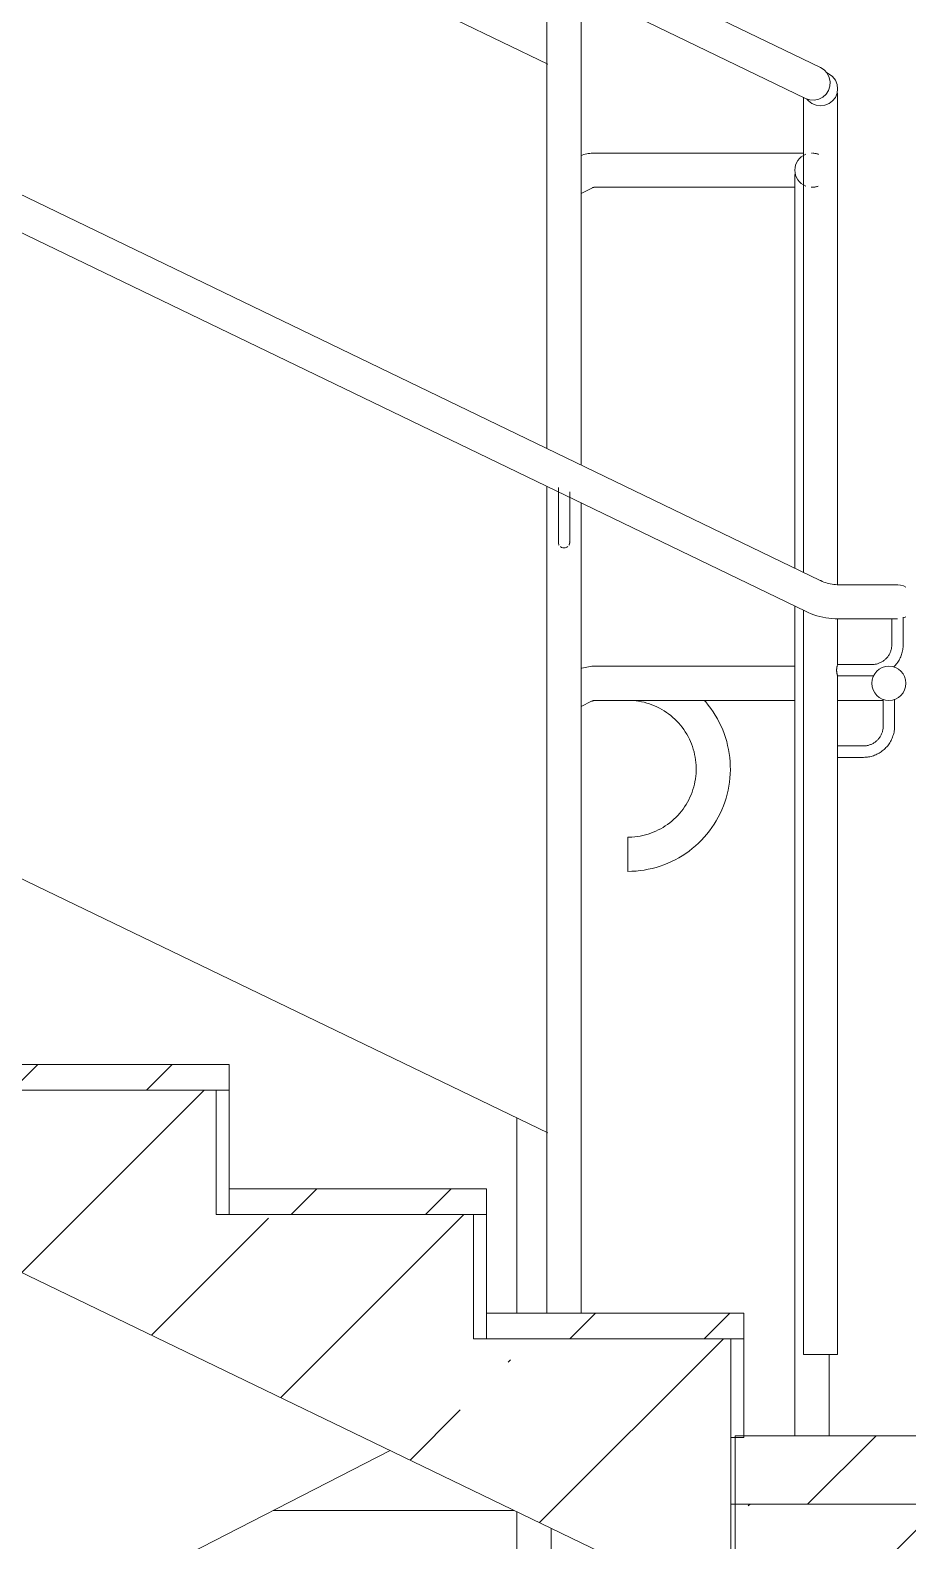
# Model space of a CAD drawing. Header units: millimetres. Extents: x -515342 to 330399, y -224905 to 507333.
# Drawn here: x 249876 to 250902, y 94616 to 96382 of the extents above; entities that cross this region are included whole.
import ezdxf

# ---------------------------------------------------------------- set-up
doc = ezdxf.new("R2010")
doc.units = ezdxf.units.MM
doc.layers.get('0').update_dxf_attribs({"lineweight": 0})
for name, color, linetype, lineweight in [('Лестницы', 7, 'Continuous', 0), ('Ограждение', 7, 'Continuous', 0), ('Перекрытие', 7, 'Continuous', 0)]:
    doc.layers.add(name, color=color, linetype=linetype, lineweight=lineweight)
pattern_1 = [(45, (255037.12, 95610.5), (-224.506, 224.506), []), (45, (255261.63, 95610.5), (-224.506, 224.506), [396.875, -79.375, 3.353, -76.022])]
pattern_2 = [(45, (255037.12, 95610.5), (-235.732, 235.732), []), (45, (255194.28, 95610.5), (-235.732, 235.732), [])]

# ---------------------------------------------------------------- blocks, each defined once
blk = doc.blocks.new('Ограждение - АР_Ограждение_Балясина_D40_900 для 1500-10120781-О_АР_П_Разрез 2-2')
at = {"layer": 'Ограждение'}
for p, q in [((-10914.8, 6850.7), (-10914.8, 7078.9)), ((-10914.8, 6555.4), (-10914.8, 6618.6)), ((-10874.8, 6599.3), (-10874.8, 6555.4))]:
    blk.add_line(p, q, dxfattribs=at)
blk = doc.blocks.new('Ограждение - Для шага 900-10116715-О_АР_П_Разрез 2-2')
at = {"layer": 'Ограждение'}
h = blk.add_hatch(dxfattribs=at)
h.set_pattern_fill('FP_54', color=256, style=0, pattern_type=2)
h.set_pattern_definition([(123.69, (-5255.8, 6334.5), (-2598.61, 3008.927), [641.07, -5769.6]), (123.69, (-5220.23, 6441.2), (-2598.61, 3008.927), [384.64, -6026.03]), (123.69, (-5433.6, 6441.2), (-2598.61, 3008.927), [384.64, -6026.03])])
h.paths.add_polyline_path([(-11775.8, 6324.4), (-11063.1, 6690.2), (-11775.8, 7033.4), (-11775.8, 6342.6)])
h.paths.add_polyline_path([(-10950.3, 6850.7), (-10913.8, 6850.7), (-10913.8, 7078.4), (-11739.6, 7477.1), (-11739.6, 7286.7), (-11552.3, 7286.7), (-11552.3, 7141.3), (-11251.3, 7141.3), (-11251.3, 6996), (-10950.3, 6996), (-10950.3, 6966)])
blk.add_line((-11063.1, 6690.2), (-11774.9, 6324.8), dxfattribs=at)
blk = doc.blocks.new('Ограждение - АР_Ограждение_Балясина_D40_900 для 1500-V306-О_АР_П_Разрез 2-2')
at = {"layer": 'Ограждение'}
for p, q in [((-10589.6, 7721.8), (-10589.6, 8182.3)), ((-10588.9, 8182.3), (-10589.6, 8182.3)), ((-10589.6, 6707.3), (-10589.6, 7677.4)), ((-10486.2, 7537.3), (-10486.2, 7568.6)), ((-10472.9, 7568.6), (-10472.9, 7537.3)), ((-10539.7, 7514), (-10509.6, 7514)), ((-10509.6, 7500.6), (-10539.8, 7500.6)), ((-10549.6, 6802.5), (-10549.6, 6707.3))]:
    blk.add_line(p, q, dxfattribs=at)
at = {"layer": 'Ограждение', "flags": 128}
for points in [[(-10472.9, 7537.3), (-10472.9, 7535.8), (-10473, 7534.4), (-10473.2, 7532.9), (-10473.4, 7531.5), (-10473.6, 7530), (-10473.9, 7528.6), (-10474.3, 7527.2), (-10474.8, 7525.8), (-10475.2, 7524.4), (-10475.8, 7523), (-10476.4, 7521.7), (-10477, 7520.4), (-10477.7, 7519.1), (-10478.5, 7517.8), (-10479.3, 7516.6), (-10480.2, 7515.4), (-10481, 7514.2), (-10482, 7513.1), (-10483, 7512), (-10484, 7511), (-10485.1, 7510), (-10486.2, 7509), (-10487.3, 7508.1), (-10488.5, 7507.3), (-10489.7, 7506.4), (-10491, 7505.7), (-10492.3, 7505), (-10493.6, 7504.3), (-10494.9, 7503.7), (-10496.3, 7503.1), (-10497.7, 7502.6), (-10499, 7502.2), (-10500.5, 7501.8), (-10501.9, 7501.4), (-10503.3, 7501.2), (-10504.8, 7500.9), (-10506.2, 7500.8), (-10507.7, 7500.7), (-10509.2, 7500.6), (-10509.6, 7500.6)], [(-10509.6, 7514), (-10508.6, 7514), (-10507.7, 7514), (-10506.8, 7514.1), (-10505.8, 7514.3), (-10504.9, 7514.4), (-10504, 7514.6), (-10503.1, 7514.9), (-10502.2, 7515.1), (-10501.3, 7515.5), (-10500.5, 7515.8), (-10499.6, 7516.2), (-10498.8, 7516.6), (-10498, 7517), (-10497.2, 7517.5), (-10496.4, 7518), (-10495.6, 7518.6), (-10494.9, 7519.2), (-10494.2, 7519.8), (-10493.5, 7520.4), (-10492.8, 7521), (-10492.2, 7521.7), (-10491.6, 7522.4), (-10491, 7523.2), (-10490.4, 7523.9), (-10489.9, 7524.7), (-10489.4, 7525.5), (-10489, 7526.3), (-10488.6, 7527.1), (-10488.2, 7528), (-10487.8, 7528.8), (-10487.5, 7529.7), (-10487.2, 7530.6), (-10487, 7531.5), (-10486.7, 7532.4), (-10486.6, 7533.3), (-10486.4, 7534.3), (-10486.3, 7535.2), (-10486.3, 7536.1), (-10486.2, 7537), (-10486.2, 7537.3)]]:
    blk.add_lwpolyline(points, dxfattribs=at)
blk = doc.blocks.new('Ограждение - Ограждение-10116339-О_АР_П_Разрез 2-2')
for name in ['Ограждение - АР_Ограждение_Балясина_D40_900 для 1500-V306-О_АР_П_Разрез 2-2', 'Ограждение - Для шага 900-10116715-О_АР_П_Разрез 2-2', 'Ограждение - АР_Ограждение_Балясина_D40_900 для 1500-10120781-О_АР_П_Разрез 2-2']:
    blk.add_blockref(name, (0, 0))
blk = doc.blocks.new('Тип верхнего поручня - Верхний поручень_Внутренний_-10116600-О_АР_П_Разрез 2-2')
at = {"layer": 'Ограждение'}
for p, q in [((-10614.6, 8207.3), (-10824.1, 8207.3)), ((-10839.7, 8159.9), (-10826.4, 8166.7)), ((-10824.1, 8167.3), (-10614.6, 8167.3))]:
    blk.add_line(p, q, dxfattribs=at)
at = {"layer": 'Ограждение', "flags": 128}
for points in [[(-10824.1, 8207.3), (-10825.9, 8207.3), (-10827.7, 8207.2), (-10829.5, 8207), (-10831.3, 8206.7), (-10833.1, 8206.4), (-10834.8, 8206), (-10836.6, 8205.5), (-10838.3, 8205), (-10839.7, 8204.5)], [(-10614.6, 8207.3), (-10612.8, 8207.3), (-10611, 8207.3), (-10609.2, 8207.3), (-10607.4, 8207.3), (-10605.6, 8207.3), (-10603.9, 8207.3), (-10602.1, 8207.3), (-10600.4, 8207.3), (-10598.7, 8207.3), (-10597, 8207.3), (-10595.4, 8207.3), (-10593.8, 8207.3), (-10592.2, 8207.3), (-10590.7, 8207.3), (-10589.2, 8207.3), (-10587.7, 8207.3), (-10586.3, 8207.3), (-10584.9, 8207.3), (-10583.6, 8207.3), (-10582.3, 8207.3), (-10581.1, 8207.3), (-10579.9, 8207.3)], [(-10570.2, 8207.3), (-10569.9, 8207.3), (-10569.7, 8207.3), (-10569.6, 8207.3), (-10569.6, 8207.3)], [(-10568.8, 8207.3), (-10568, 8207.2), (-10567.2, 8207.2), (-10566.4, 8207), (-10565.6, 8206.9), (-10564.8, 8206.7), (-10564, 8206.5), (-10563.3, 8206.3), (-10562.5, 8206), (-10561.8, 8205.7)], [(-10826.4, 8166.7), (-10826.2, 8166.8), (-10826.1, 8166.9), (-10825.9, 8167), (-10825.7, 8167), (-10825.5, 8167.1), (-10825.3, 8167.2), (-10825.1, 8167.2), (-10824.9, 8167.2), (-10824.7, 8167.3), (-10824.5, 8167.3), (-10824.3, 8167.3), (-10824.1, 8167.3)], [(-10590.2, 8167.3), (-10591.8, 8167.3), (-10593.4, 8167.3), (-10595, 8167.3), (-10596.6, 8167.3), (-10598.3, 8167.3), (-10599.9, 8167.3), (-10601.7, 8167.3), (-10603.4, 8167.3), (-10605.1, 8167.3), (-10606.9, 8167.3), (-10608.7, 8167.3), (-10610.5, 8167.3), (-10612.3, 8167.3), (-10614.1, 8167.3), (-10614.6, 8167.3)], [(-10569.6, 8167.3), (-10569.7, 8167.3), (-10569.9, 8167.3), (-10570.1, 8167.3), (-10570.5, 8167.3)], [(-10562.3, 8168.7), (-10563.1, 8168.4), (-10563.8, 8168.1), (-10564.6, 8167.9), (-10565.4, 8167.7), (-10566.2, 8167.6), (-10567, 8167.5), (-10567.7, 8167.4), (-10568.5, 8167.3), (-10569.3, 8167.3)]]:
    blk.add_lwpolyline(points, dxfattribs=at)
at = {"layer": 'Ограждение'}
for start, end in [(111.4936, 180), (180, 248.5064)]:
    blk.add_arc((-10569.6, 8187.3), 20, start, end, dxfattribs=at)
blk = doc.blocks.new('Тип перил - Перила_Внутренний_-10116613-О_АР_П_Разрез 2-2')
at = {"layer": 'Ограждение'}
for p, q in [((-10589.6, 7607.3), (-10822.9, 7607.3)), ((-10839.6, 7560), (-10827.5, 7566.2)), ((-10822.9, 7567.3), (-10589.6, 7567.3)), ((-10539.7, 7567.3), (-10529.6, 7567.3))]:
    blk.add_line(p, q, dxfattribs=at)
at = {"layer": 'Ограждение', "flags": 128}
for points in [[(-10822.9, 7607.3), (-10824.9, 7607.3), (-10826.9, 7607.1), (-10828.9, 7606.9), (-10830.9, 7606.7), (-10832.9, 7606.3), (-10834.8, 7605.9), (-10836.7, 7605.3), (-10838.7, 7604.8)], [(-10827.5, 7566.2), (-10827.1, 7566.4), (-10826.8, 7566.5), (-10826.4, 7566.7), (-10826, 7566.8), (-10825.6, 7566.9), (-10825.3, 7567), (-10824.9, 7567.1), (-10824.5, 7567.2), (-10824.1, 7567.2), (-10823.7, 7567.3), (-10823.3, 7567.3), (-10822.9, 7567.3)], [(-10486.2, 7567.3), (-10487.2, 7567.3), (-10488.3, 7567.3), (-10489.5, 7567.3), (-10490.7, 7567.3), (-10492, 7567.3), (-10493.3, 7567.3), (-10494.7, 7567.3), (-10496.2, 7567.3), (-10497.7, 7567.3), (-10499.3, 7567.3), (-10500.9, 7567.3), (-10502.5, 7567.3), (-10504.2, 7567.3), (-10506, 7567.3), (-10507.8, 7567.3), (-10509.6, 7567.3), (-10511.4, 7567.3), (-10513.3, 7567.3), (-10515.2, 7567.3), (-10517.2, 7567.3), (-10519.1, 7567.3), (-10521.1, 7567.3), (-10523, 7567.3), (-10525, 7567.3), (-10527, 7567.3), (-10529, 7567.3), (-10529.6, 7567.3)]]:
    blk.add_lwpolyline(points, dxfattribs=at)
at = {"layer": 'Ограждение'}
for start, end in [(0, 180), (180, 0)]:
    blk.add_arc((-10479.6, 7587.3), 20, start, end, dxfattribs=at)
blk = doc.blocks.new('Ограждение - Для шага 900-V309-О_АР_П_Разрез 2-2')
at = {"layer": 'Ограждение'}
for p, q in [((-11740.6, 8727.6), (-10878.5, 8311.4)), ((-10878.5, 7061.4), (-11740.6, 7477.6))]:
    blk.add_line(p, q, dxfattribs=at)
blk = doc.blocks.new('Ограждение - АР_Ограждение_Балясина_D40_900 для 1500-10124903-О_АР_П_Разрез 2-2')
at = {"layer": 'Ограждение'}
for p, q in [((-10879.6, 7861.8), (-10879.6, 8427.2)), ((-10859.6, 8427.2), (-10864.7, 8427.2)), ((-10857.8, 8427.2), (-10859.6, 8427.2)), ((-10839.6, 8427.2), (-10839.6, 7842.5)), ((-10879.6, 6850.7), (-10879.6, 7817.5)), ((-10866.2, 7782.2), (-10866.2, 7816.3)), ((-10852.9, 7811.1), (-10852.9, 7782.2)), ((-10839.6, 7798.2), (-10839.6, 6850.7))]:
    blk.add_line(p, q, dxfattribs=at)
at = {"layer": 'Ограждение', "flags": 128}
for points in [[(-10866.2, 7752.2), (-10866.2, 7752.2), (-10866.2, 7752.3), (-10866.2, 7752.4), (-10866.2, 7752.6), (-10866.2, 7752.8), (-10866.2, 7753), (-10866.2, 7753.4), (-10866.2, 7753.7), (-10866.2, 7754.1), (-10866.2, 7754.6), (-10866.2, 7755), (-10866.2, 7755.6), (-10866.2, 7756.2), (-10866.2, 7756.8), (-10866.2, 7757.4), (-10866.2, 7758.1), (-10866.2, 7758.9), (-10866.2, 7759.6), (-10866.2, 7760.4), (-10866.2, 7761.3), (-10866.2, 7762.2), (-10866.2, 7763.1), (-10866.2, 7764), (-10866.2, 7765), (-10866.2, 7766), (-10866.2, 7767), (-10866.2, 7768), (-10866.2, 7769.1), (-10866.2, 7770.2), (-10866.2, 7771.3), (-10866.2, 7772.4), (-10866.2, 7773.6), (-10866.2, 7774.7), (-10866.2, 7775.9), (-10866.2, 7777.1), (-10866.2, 7778.3), (-10866.2, 7779.5), (-10866.2, 7780.7), (-10866.2, 7781.9), (-10866.2, 7782.2)], [(-10852.9, 7782.2), (-10852.9, 7781), (-10852.9, 7779.8), (-10852.9, 7778.6), (-10852.9, 7777.4), (-10852.9, 7776.2), (-10852.9, 7775.1), (-10852.9, 7773.9), (-10852.9, 7772.8), (-10852.9, 7771.6), (-10852.9, 7770.5), (-10852.9, 7769.4), (-10852.9, 7768.3), (-10852.9, 7767.3), (-10852.9, 7766.3), (-10852.9, 7765.3), (-10852.9, 7764.3), (-10852.9, 7763.3), (-10852.9, 7762.4), (-10852.9, 7761.5), (-10852.9, 7760.7), (-10852.9, 7759.9), (-10852.9, 7759.1), (-10852.9, 7758.3), (-10852.9, 7757.6), (-10852.9, 7756.9), (-10852.9, 7756.3), (-10852.9, 7755.7), (-10852.9, 7755.2), (-10852.9, 7754.7), (-10852.9, 7754.2), (-10852.9, 7753.8), (-10852.9, 7753.4), (-10852.9, 7753.1), (-10852.9, 7752.9), (-10852.9, 7752.6), (-10852.9, 7752.4), (-10852.9, 7752.3), (-10852.9, 7752.2), (-10852.9, 7752.2)]]:
    blk.add_lwpolyline(points, dxfattribs=at)
at = {"layer": 'Ограждение'}
for points, knots in [([(-10866.1, 7753.4), (-10866.2, 7753.1), (-10866.2, 7752.6), (-10866.2, 7751.9), (-10866.2, 7751.2), (-10866, 7750.2), (-10865.7, 7749.4), (-10865.4, 7748.9), (-10865.3, 7748.8)], [0.4444444, 0.4444444, 0.4444444, 0.4444444, 0.4791667, 0.5138889, 0.5486111, 0.5833333, 0.6527778, 0.6666667, 0.6666667, 0.6666667, 0.6666667]), ([(-10863.9, 7747.1), (-10863.8, 7747), (-10863.3, 7746.7), (-10862, 7745.8), (-10860.6, 7745.5), (-10859.6, 7745.5)], [0.7777778, 0.7777778, 0.7777778, 0.7777778, 0.7916667, 0.8611111, 1, 1, 1, 1]), ([(-10853.8, 7748.8), (-10853.6, 7749.2), (-10853.3, 7749.9), (-10853, 7750.9), (-10852.9, 7751.7), (-10852.9, 7752.5), (-10852.9, 7753), (-10853, 7753.2)], [0.3333333, 0.3333333, 0.3333333, 0.3333333, 0.3888889, 0.4444444, 0.4791667, 0.5138889, 0.5486111, 0.5486111, 0.5486111, 0.5486111])]:
    blk.add_open_spline(points, degree=3, knots=knots, dxfattribs=at)
blk.add_open_spline([(-10859.6, 7745.5), (-10858.8, 7745.5), (-10857.2, 7745.8), (-10855.9, 7746.6), (-10855.3, 7747.1)], degree=3, dxfattribs=at)
blk = doc.blocks.new('Ограждение - АР_Ограждение_Балясина_D40_900 для 1500-V311-О_АР_П_Разрез 2-2')
at = {"layer": 'Ограждение'}
for p, q in [((-10579.6, 7717), (-10579.6, 8272.6)), ((-10539.6, 8277.5), (-10540.2, 8277.5)), ((-10539.6, 8277.5), (-10539.6, 7702.7)), ((-10579.6, 6802.5), (-10579.6, 7672.6)), ((-10539.6, 7662.7), (-10539.6, 7609.2)), ((-10476.2, 7632.5), (-10476.2, 7662.8)), ((-10462.9, 7664.5), (-10462.9, 7632.5)), ((-10539.6, 7609.2), (-10499.6, 7609.2)), ((-10539.6, 7595.8), (-10539.6, 6802.5)), ((-10499.6, 7595.8), (-10539.6, 7595.8)), ((-10539.6, 6802.5), (-10579.6, 6802.5))]:
    blk.add_line(p, q, dxfattribs=at)
at = {"layer": 'Ограждение', "flags": 128}
for points in [[(-10499.6, 7609.2), (-10498.6, 7609.2), (-10497.7, 7609.3), (-10496.8, 7609.3), (-10495.8, 7609.5), (-10494.9, 7609.6), (-10494, 7609.8), (-10493.1, 7610.1), (-10492.2, 7610.4), (-10491.3, 7610.7), (-10490.5, 7611), (-10489.6, 7611.4), (-10488.8, 7611.8), (-10488, 7612.3), (-10487.2, 7612.7), (-10486.4, 7613.3), (-10485.6, 7613.8), (-10484.9, 7614.4), (-10484.2, 7615), (-10483.5, 7615.6), (-10482.8, 7616.3), (-10482.2, 7616.9), (-10481.6, 7617.6), (-10481, 7618.4), (-10480.4, 7619.1), (-10479.9, 7619.9), (-10479.4, 7620.7), (-10479, 7621.5), (-10478.6, 7622.3), (-10478.2, 7623.2), (-10477.8, 7624.1), (-10477.5, 7624.9), (-10477.2, 7625.8), (-10477, 7626.7), (-10476.7, 7627.6), (-10476.6, 7628.5), (-10476.4, 7629.5), (-10476.3, 7630.4), (-10476.3, 7631.3), (-10476.2, 7632.3), (-10476.2, 7632.5)], [(-10462.9, 7632.5), (-10462.9, 7631), (-10463, 7629.6), (-10463.2, 7628.1), (-10463.4, 7626.7), (-10463.6, 7625.2), (-10463.9, 7623.8), (-10464.3, 7622.4), (-10464.8, 7621), (-10465.2, 7619.6), (-10465.8, 7618.2), (-10466.4, 7616.9), (-10467, 7615.6), (-10467.7, 7614.3), (-10468.5, 7613), (-10469.3, 7611.8), (-10470.2, 7610.6), (-10471, 7609.5), (-10472, 7608.3), (-10473, 7607.3), (-10474, 7606.2)], [(-10497.7, 7595.9), (-10499.2, 7595.8), (-10499.6, 7595.8)]]:
    blk.add_lwpolyline(points, dxfattribs=at)
at = {"layer": 'Ограждение'}
blk.add_open_spline([(-10539.6, 7609.2), (-10539.6, 7609.2), (-10539.7, 7608.9), (-10540, 7607.9), (-10540.2, 7606.8), (-10540.4, 7605.9), (-10540.6, 7604.8), (-10540.7, 7603.8), (-10540.7, 7603), (-10540.7, 7602.2), (-10540.7, 7601.5), (-10540.6, 7600.5), (-10540.5, 7599.4), (-10540.2, 7598.2), (-10540, 7597.2), (-10539.7, 7596.2), (-10539.6, 7595.9), (-10539.6, 7595.8)], degree=3, knots=[0, 0, 0, 0, 0.111111, 0.222222, 0.277778, 0.333333, 0.388889, 0.444444, 0.479167, 0.513889, 0.548611, 0.583333, 0.652778, 0.722222, 0.791667, 0.861111, 1, 1, 1, 1], dxfattribs=at)
blk = doc.blocks.new('Ограждение - Ограждение-10119502-О_АР_П_Разрез 2-2')
for name in ['Ограждение - Для шага 900-V309-О_АР_П_Разрез 2-2', 'Ограждение - АР_Ограждение_Балясина_D40_900 для 1500-10124903-О_АР_П_Разрез 2-2', 'Ограждение - АР_Ограждение_Балясина_D40_900 для 1500-V311-О_АР_П_Разрез 2-2']:
    blk.add_blockref(name, (0, 0))
blk = doc.blocks.new('Тип верхнего поручня - Верхний поручень_Внутренний_-10119506-О_АР_П_Разрез 2-2')
at = {"layer": 'Ограждение'}
for p, q in [((-10559.6, 8307.3), (-13650, 9799.5)), ((-13667.4, 9763.5), (-10577, 8271.3))]:
    blk.add_line(p, q, dxfattribs=at)
at = {"layer": 'Ограждение', "flags": 128}
for points in [[(-10559.6, 8307.3), (-10555.2, 8304.5), (-10551.7, 8300.6), (-10549.4, 8295.9), (-10548.3, 8290.8), (-10548.6, 8285.6), (-10550.2, 8280.6)], [(-10539.6, 8282.5), (-10540.2, 8287.7), (-10542.2, 8292.5), (-10545.4, 8296.7), (-10549.6, 8299.8), (-10551.9, 8301)], [(-10550.2, 8280.6), (-10553.1, 8276.3), (-10557, 8272.8), (-10561.7, 8270.4), (-10566.8, 8269.4), (-10572, 8269.7), (-10577, 8271.3)], [(-10575.5, 8270.4), (-10573.7, 8268.4), (-10569.6, 8265.2), (-10564.7, 8263.2), (-10559.6, 8262.5), (-10554.4, 8263.2), (-10549.6, 8265.2), (-10545.4, 8268.4), (-10542.2, 8272.5), (-10540.2, 8277.3), (-10539.6, 8282.5)]]:
    blk.add_lwpolyline(points, dxfattribs=at)
blk = doc.blocks.new('Тип перил - Перила_Внутренний_-10119516-О_АР_П_Разрез 2-2')
at = {"layer": 'Ограждение'}
for p, q in [((-10559.9, 7707.5), (-13649, 9199)), ((-13666.4, 9163), (-10577.3, 7671.5)), ((-10519.6, 7702.5), (-10538.1, 7702.5)), ((-10538.1, 7662.5), (-10519.6, 7662.5))]:
    blk.add_line(p, q, dxfattribs=at)
at = {"layer": 'Ограждение', "flags": 128}
for points in [[(-10538.1, 7702.5), (-10540.1, 7702.6), (-10542.1, 7702.7), (-10544.1, 7702.9), (-10546.1, 7703.1), (-10548.1, 7703.5), (-10550, 7703.9), (-10551.9, 7704.5), (-10553.9, 7705), (-10555.7, 7705.7), (-10557.6, 7706.5), (-10559.4, 7707.3), (-10559.9, 7707.5)], [(-10469.6, 7702.5), (-10469.6, 7702.5), (-10469.7, 7702.5), (-10469.9, 7702.5), (-10470.2, 7702.5), (-10470.6, 7702.5), (-10471, 7702.5), (-10471.5, 7702.5), (-10472.1, 7702.5), (-10472.8, 7702.5), (-10473.5, 7702.5), (-10474.3, 7702.5), (-10475.2, 7702.5), (-10476.2, 7702.5), (-10477.2, 7702.5), (-10478.3, 7702.5), (-10479.5, 7702.5), (-10480.7, 7702.5), (-10482, 7702.5), (-10483.3, 7702.5), (-10484.7, 7702.5), (-10486.2, 7702.5), (-10487.7, 7702.5), (-10489.3, 7702.5), (-10490.9, 7702.5), (-10492.5, 7702.5), (-10494.2, 7702.5), (-10496, 7702.5), (-10497.8, 7702.5), (-10499.6, 7702.5), (-10501.4, 7702.5), (-10503.3, 7702.5), (-10505.2, 7702.5), (-10507.2, 7702.5), (-10509.1, 7702.5), (-10511.1, 7702.5), (-10513, 7702.5), (-10515, 7702.5), (-10517, 7702.5), (-10519, 7702.5), (-10519.6, 7702.5)], [(-10577.3, 7671.5), (-10574, 7670), (-10570.7, 7668.6), (-10567.3, 7667.4), (-10563.8, 7666.3), (-10560.4, 7665.3), (-10556.9, 7664.5), (-10553.3, 7663.8), (-10549.8, 7663.3), (-10546.2, 7662.9), (-10542.6, 7662.6), (-10539, 7662.5), (-10538.1, 7662.5)], [(-10519.6, 7662.5), (-10517.6, 7662.5), (-10515.6, 7662.5), (-10513.6, 7662.5), (-10511.6, 7662.5), (-10509.6, 7662.5), (-10507.7, 7662.5), (-10505.7, 7662.5), (-10503.8, 7662.5), (-10501.9, 7662.5), (-10500.1, 7662.5), (-10498.3, 7662.5), (-10496.5, 7662.5), (-10494.7, 7662.5), (-10493, 7662.5), (-10491.3, 7662.5), (-10489.7, 7662.5), (-10488.1, 7662.5), (-10486.6, 7662.5), (-10485.1, 7662.5), (-10483.7, 7662.5), (-10482.3, 7662.5), (-10481, 7662.5), (-10479.8, 7662.5), (-10478.6, 7662.5), (-10477.5, 7662.5), (-10476.4, 7662.5), (-10475.5, 7662.5), (-10474.6, 7662.5), (-10473.7, 7662.5), (-10473, 7662.5), (-10472.3, 7662.5), (-10471.7, 7662.5), (-10471.1, 7662.5), (-10470.7, 7662.5), (-10470.3, 7662.5), (-10470, 7662.5), (-10469.8, 7662.5), (-10469.6, 7662.5), (-10469.6, 7662.5), (-10469.6, 7662.5)]]:
    blk.add_lwpolyline(points, dxfattribs=at)
at = {"layer": 'Ограждение'}
for start, end in [(60, 98.9194), (288.2891, 300)]:
    blk.add_arc((-10469.6, 7682.5), 20, start, end, dxfattribs=at)
blk = doc.blocks.new('Ограждение - АР_Ограждение_Ограничение_Дуга D40_расстояние между поручнями 200-V316-О_АР_П_Разрез 2-2')
at = {"layer": 'Ограждение'}
blk.add_line((-10785, 7367.3), (-10785, 7407.3), dxfattribs=at)
at = {"layer": 'Ограждение', "flags": 128}
for points in [[(-10785, 7367.3), (-10780.2, 7367.4), (-10775.4, 7367.7), (-10770.6, 7368.2), (-10765.9, 7368.8), (-10761.2, 7369.7), (-10756.5, 7370.7), (-10751.9, 7372), (-10747.3, 7373.4), (-10742.7, 7375), (-10738.3, 7376.8), (-10733.9, 7378.7), (-10729.6, 7380.9), (-10725.4, 7383.2), (-10721.3, 7385.6), (-10717.3, 7388.3), (-10713.3, 7391), (-10709.6, 7394), (-10705.9, 7397.1), (-10702.3, 7400.3), (-10698.9, 7403.7), (-10695.7, 7407.2), (-10692.5, 7410.8), (-10689.5, 7414.6), (-10686.7, 7418.5), (-10684, 7422.5), (-10681.5, 7426.5), (-10679.2, 7430.7), (-10677, 7435), (-10675, 7439.4), (-10673.2, 7443.8), (-10671.5, 7448.3), (-10670.1, 7452.9), (-10668.8, 7457.5), (-10667.7, 7462.2), (-10666.8, 7466.9), (-10666, 7471.6), (-10665.5, 7476.4), (-10665.2, 7481.2), (-10665, 7486), (-10665.1, 7490.8), (-10665.3, 7495.6), (-10665.7, 7500.4), (-10666.3, 7505.1), (-10667.2, 7509.9), (-10668.2, 7514.6), (-10669.3, 7519.2), (-10670.7, 7523.8), (-10672.3, 7528.4), (-10674, 7532.8), (-10675.9, 7537.2), (-10678, 7541.6), (-10680.2, 7545.8), (-10682.7, 7549.9), (-10685.2, 7554), (-10688, 7557.9), (-10690.9, 7561.7), (-10693.9, 7565.4), (-10695.6, 7567.3)], [(-10785, 7567.3), (-10781.8, 7567.2), (-10778.6, 7567), (-10775.4, 7566.7), (-10772.3, 7566.3), (-10769.1, 7565.7), (-10766, 7565), (-10762.9, 7564.2), (-10759.8, 7563.2), (-10756.8, 7562.2), (-10753.9, 7561), (-10750.9, 7559.7), (-10748.1, 7558.3), (-10745.3, 7556.7), (-10742.5, 7555.1), (-10739.8, 7553.3), (-10737.2, 7551.5), (-10734.7, 7549.5), (-10732.3, 7547.4), (-10729.9, 7545.3), (-10727.6, 7543), (-10725.4, 7540.7), (-10723.4, 7538.3), (-10721.4, 7535.8), (-10719.5, 7533.2), (-10717.7, 7530.5), (-10716, 7527.8), (-10714.5, 7525), (-10713, 7522.1), (-10711.7, 7519.2), (-10710.4, 7516.3), (-10709.4, 7513.3), (-10708.4, 7510.2), (-10707.5, 7507.1), (-10706.8, 7504), (-10706.2, 7500.9), (-10705.7, 7497.7), (-10705.3, 7494.5), (-10705.1, 7491.4), (-10705, 7488.2), (-10705, 7485), (-10705.2, 7481.8), (-10705.5, 7478.6), (-10705.9, 7475.4), (-10706.4, 7472.2), (-10707.1, 7469.1), (-10707.9, 7466), (-10708.8, 7463), (-10709.8, 7459.9), (-10711, 7456.9), (-10712.3, 7454), (-10713.7, 7451.1), (-10715.2, 7448.3), (-10716.8, 7445.5), (-10718.5, 7442.8), (-10720.3, 7440.2), (-10722.3, 7437.7), (-10724.3, 7435.2), (-10726.4, 7432.8), (-10728.7, 7430.5), (-10731, 7428.3), (-10733.4, 7426.2), (-10735.9, 7424.2), (-10738.4, 7422.3), (-10741.1, 7420.4), (-10743.8, 7418.7), (-10746.5, 7417.1), (-10749.4, 7415.7), (-10752.3, 7414.3), (-10755.2, 7413), (-10758.2, 7411.9), (-10761.2, 7410.9), (-10764.3, 7410), (-10767.4, 7409.3), (-10770.6, 7408.6), (-10773.7, 7408.1), (-10776.9, 7407.7), (-10780.1, 7407.4), (-10783.3, 7407.3), (-10785, 7407.3)]]:
    blk.add_lwpolyline(points, dxfattribs=at)
blk = doc.blocks.new('Тип перил - АР_Ограждение_Ограничение_Дуга D40_расстояние между поручнями 200-V318-О_АР_П_Разрез 2-2')
at = {"layer": 'Ограждение'}
blk.add_line((-10785, 7367.3), (-10785, 7407.3), dxfattribs=at)
at = {"layer": 'Ограждение', "flags": 128}
for points in [[(-10785, 7367.3), (-10780.2, 7367.4), (-10775.4, 7367.7), (-10770.6, 7368.2), (-10765.9, 7368.8), (-10761.2, 7369.7), (-10756.5, 7370.7), (-10751.9, 7372), (-10747.3, 7373.4), (-10742.7, 7375), (-10738.3, 7376.8), (-10733.9, 7378.7), (-10729.6, 7380.9), (-10725.4, 7383.2), (-10721.3, 7385.6), (-10717.3, 7388.3), (-10713.3, 7391), (-10709.6, 7394), (-10705.9, 7397.1), (-10702.3, 7400.3), (-10698.9, 7403.7), (-10695.7, 7407.2), (-10692.5, 7410.8), (-10689.5, 7414.6), (-10686.7, 7418.5), (-10684, 7422.5), (-10681.5, 7426.5), (-10679.2, 7430.7), (-10677, 7435), (-10675, 7439.4), (-10673.2, 7443.8), (-10671.5, 7448.3), (-10670.1, 7452.9), (-10668.8, 7457.5), (-10667.7, 7462.2), (-10666.8, 7466.9), (-10666, 7471.6), (-10665.5, 7476.4), (-10665.2, 7481.2), (-10665, 7486), (-10665.1, 7490.8), (-10665.3, 7495.6), (-10665.7, 7500.4), (-10666.3, 7505.1), (-10667.2, 7509.9), (-10668.2, 7514.6), (-10669.3, 7519.2), (-10670.7, 7523.8), (-10672.3, 7528.4), (-10674, 7532.8), (-10675.9, 7537.2), (-10678, 7541.6), (-10680.2, 7545.8), (-10682.7, 7549.9), (-10685.2, 7554), (-10688, 7557.9), (-10690.9, 7561.7), (-10693.9, 7565.4), (-10695.6, 7567.3)], [(-10785, 7567.3), (-10781.8, 7567.2), (-10778.6, 7567), (-10775.4, 7566.7), (-10772.3, 7566.3), (-10769.1, 7565.7), (-10766, 7565), (-10762.9, 7564.2), (-10759.8, 7563.2), (-10756.8, 7562.2), (-10753.9, 7561), (-10750.9, 7559.7), (-10748.1, 7558.3), (-10745.3, 7556.7), (-10742.5, 7555.1), (-10739.8, 7553.3), (-10737.2, 7551.5), (-10734.7, 7549.5), (-10732.3, 7547.4), (-10729.9, 7545.3), (-10727.6, 7543), (-10725.4, 7540.7), (-10723.4, 7538.3), (-10721.4, 7535.8), (-10719.5, 7533.2), (-10717.7, 7530.5), (-10716, 7527.8), (-10714.5, 7525), (-10713, 7522.1), (-10711.7, 7519.2), (-10710.4, 7516.3), (-10709.4, 7513.3), (-10708.4, 7510.2), (-10707.5, 7507.1), (-10706.8, 7504), (-10706.2, 7500.9), (-10705.7, 7497.7), (-10705.3, 7494.5), (-10705.1, 7491.4), (-10705, 7488.2), (-10705, 7485), (-10705.2, 7481.8), (-10705.5, 7478.6), (-10705.9, 7475.4), (-10706.4, 7472.2), (-10707.1, 7469.1), (-10707.9, 7466), (-10708.8, 7463), (-10709.8, 7459.9), (-10711, 7456.9), (-10712.3, 7454), (-10713.7, 7451.1), (-10715.2, 7448.3), (-10716.8, 7445.5), (-10718.5, 7442.8), (-10720.3, 7440.2), (-10722.3, 7437.7), (-10724.3, 7435.2), (-10726.4, 7432.8), (-10728.7, 7430.5), (-10731, 7428.3), (-10733.4, 7426.2), (-10735.9, 7424.2), (-10738.4, 7422.3), (-10741.1, 7420.4), (-10743.8, 7418.7), (-10746.5, 7417.1), (-10749.4, 7415.7), (-10752.3, 7414.3), (-10755.2, 7413), (-10758.2, 7411.9), (-10761.2, 7410.9), (-10764.3, 7410), (-10767.4, 7409.3), (-10770.6, 7408.6), (-10773.7, 7408.1), (-10776.9, 7407.7), (-10780.1, 7407.4), (-10783.3, 7407.3), (-10785, 7407.3)]]:
    blk.add_lwpolyline(points, dxfattribs=at)
blk = doc.blocks.new('Тип перил - Перила_Внутренний_-10536418-О_АР_П_Разрез 2-2')
at = {"layer": 'Ограждение', "flags": 128}
for points in [[(-10822.9, 7607.3), (-10824.9, 7607.3), (-10826.9, 7607.1), (-10828.9, 7606.9), (-10830.9, 7606.7), (-10832.9, 7606.3), (-10834.8, 7605.9), (-10836.7, 7605.3), (-10838.7, 7604.8)], [(-10827.5, 7566.2), (-10827.1, 7566.4), (-10826.8, 7566.5), (-10826.4, 7566.7), (-10826, 7566.8), (-10825.6, 7566.9), (-10825.3, 7567), (-10824.9, 7567.1), (-10824.5, 7567.2), (-10824.1, 7567.2), (-10823.7, 7567.3), (-10823.3, 7567.3), (-10822.9, 7567.3)]]:
    blk.add_lwpolyline(points, dxfattribs=at)

msp = doc.modelspace()

# ---------------------------------------------------------------- hatches: boundary and pattern name
at = {"layer": 'Лестницы'}
h = msp.add_hatch(dxfattribs=at)
h.set_pattern_fill('FP_37', color=256, style=0, pattern_type=2)
h.set_pattern_definition(pattern_1)
h.paths.add_polyline_path([(250566.2996, 94591.3929), (250695.4138, 94591.3929), (250695.4138, 94852.0595), (250394.4138, 94852.0595), (250394.4138, 94997.3929), (250093.4138, 94997.3929), (250093.4138, 95142.7262), (249792.4138, 95142.7262), (249792.4138, 95288.0595), (249491.4138, 95288.0595), (249491.4138, 95433.3929), (249190.4138, 95433.3929), (249190.4138, 95578.7262), (248889.4138, 95578.7262), (248889.4138, 95724.0595), (248588.4138, 95724.0595), (248588.4138, 95869.3929), (248287.4138, 95869.3929), (248287.4138, 96014.7262), (247986.4138, 96014.7262), (247986.4138, 96160.0595), (247685.4138, 96160.0595), (247685.4138, 95982.3854), (250548.9283, 94599.7804)])
h = msp.add_hatch(dxfattribs=at)
h.set_pattern_fill('FP_45', color=256, style=0, pattern_type=2)
h.set_pattern_definition(pattern_2)
h.paths.add_polyline_path([(250013.2949, 95142.7262), (250108.4138, 95142.7262), (250108.4138, 95172.7262), (249807.4138, 95172.7262), (249807.4138, 95142.7262)])
h = msp.add_hatch(dxfattribs=at)
h.set_pattern_fill('FP_45', color=256, style=0, pattern_type=2)
h.set_pattern_definition(pattern_2)
h.paths.add_polyline_path([(250227.5483, 94997.3929), (250409.4138, 94997.3929), (250409.4138, 95027.3929), (250108.4138, 95027.3929), (250108.4138, 94997.3929)])
h = msp.add_hatch(dxfattribs=at)
h.set_pattern_fill('FP_45', color=256, style=0, pattern_type=2)
h.set_pattern_definition(pattern_2)
h.paths.add_polyline_path([(250656.055, 94852.0595), (250710.4138, 94852.0595), (250710.4138, 94882.0595), (250409.4138, 94882.0595), (250409.4138, 94852.0595), (250548.9283, 94852.0595)])
h = msp.add_hatch(dxfattribs=at)
h.set_pattern_fill('FP_45', color=256, style=0, pattern_type=2)
h.set_pattern_definition(pattern_2)
h.paths.add_polyline_path([(251941.5751, 94658.687), (251969.7107, 94658.687), (251969.7107, 94738.687), (250700.4138, 94738.687), (250700.4138, 94658.687), (251727.3217, 94658.687)])
h = msp.add_hatch(dxfattribs=at)
h.set_pattern_fill('FP_37', color=256, style=0, pattern_type=2)
h.set_pattern_definition(pattern_1)
h.paths.add_polyline_path([(251298.815, 94458.687), (251969.7107, 94458.687), (251969.7107, 94658.687), (250700.4138, 94658.687), (250700.4138, 94458.687), (251084.5617, 94458.687)])

# ---------------------------------------------------------------- linework, layer by layer
for p, q in [((247685.4138, 95982.3854), (250566.2996, 94591.3929)), ((250108.4138, 95172.7262), (249807.4138, 95172.7262)), ((250108.4138, 95142.7262), (250108.4138, 95172.7262)), ((250093.4138, 95142.7262), (249792.4138, 95142.7262)), ((249807.4138, 95142.7262), (250108.4138, 95142.7262)), ((250093.4138, 94997.3929), (250093.4138, 95142.7262)), ((250108.4138, 95142.7262), (250093.4138, 95142.7262)), ((250093.4138, 95142.7262), (250093.4138, 94997.3929)), ((250108.4138, 94997.3929), (250108.4138, 95142.7262)), ((250409.4138, 95027.3929), (250108.4138, 95027.3929)), ((250108.4138, 95027.3929), (250108.4138, 94997.3929)), ((250409.4138, 94997.3929), (250409.4138, 95027.3929)), ((250394.4138, 94997.3929), (250093.4138, 94997.3929)), ((250093.4138, 94997.3929), (250108.4138, 94997.3929)), ((250108.4138, 94997.3929), (250409.4138, 94997.3929)), ((250394.4138, 94852.0595), (250394.4138, 94997.3929)), ((250409.4138, 94997.3929), (250394.4138, 94997.3929)), ((250394.4138, 94997.3929), (250394.4138, 94852.0595)), ((250409.4138, 94852.0595), (250409.4138, 94997.3929)), ((250710.4138, 94882.0595), (250409.4138, 94882.0595)), ((250409.4138, 94882.0595), (250409.4138, 94852.0595)), ((250710.4138, 94852.0595), (250710.4138, 94882.0595)), ((250695.4138, 94852.0595), (250394.4138, 94852.0595)), ((250394.4138, 94852.0595), (250409.4138, 94852.0595)), ((250409.4138, 94852.0595), (250710.4138, 94852.0595)), ((250695.4138, 94591.3929), (250695.4138, 94852.0595)), ((250710.4138, 94852.0595), (250695.4138, 94852.0595)), ((250695.4138, 94852.0595), (250695.4138, 94736.7262)), ((250710.4138, 94736.7262), (250710.4138, 94852.0595)), ((250695.4138, 94736.7262), (250710.4138, 94736.7262)), ((251969.7107, 94738.687), (250700.4138, 94738.687)), ((250700.4138, 94738.687), (250700.4138, 94658.687)), ((250695.4138, 94658.687), (250700.4138, 94658.687)), ((250700.4138, 94658.687), (250695.4138, 94658.687)), ((251969.7107, 94658.687), (250700.4138, 94658.687)), ((250700.4138, 94658.687), (250700.4138, 94458.687)), ((250700.4138, 94658.687), (251969.7107, 94658.687))]:
    msp.add_line(p, q, dxfattribs=at)
at = {"layer": 'Перекрытие'}
msp.add_line((250159.8258, 94651.3929), (250441.8016, 94651.3929), dxfattribs=at)

# ---------------------------------------------------------------- block references
at = {"layer": 'Ограждение'}
for name in ['Тип верхнего поручня - Верхний поручень_Внутренний_-10119506-О_АР_П_Разрез 2-2', 'Ограждение - Ограждение-10119502-О_АР_П_Разрез 2-2', 'Тип перил - Перила_Внутренний_-10119516-О_АР_П_Разрез 2-2', 'Тип верхнего поручня - Верхний поручень_Внутренний_-10116600-О_АР_П_Разрез 2-2', 'Ограждение - Ограждение-10116339-О_АР_П_Разрез 2-2', 'Тип перил - Перила_Внутренний_-10116613-О_АР_П_Разрез 2-2', 'Тип перил - Перила_Внутренний_-10536418-О_АР_П_Разрез 2-2', 'Ограждение - АР_Ограждение_Ограничение_Дуга D40_расстояние между поручнями 200-V316-О_АР_П_Разрез 2-2', 'Тип перил - АР_Ограждение_Ограничение_Дуга D40_расстояние между поручнями 200-V318-О_АР_П_Разрез 2-2']:
    msp.add_blockref(name, (261359.7107, 88031.3929), dxfattribs=at)

doc.saveas('drawing.dxf')
